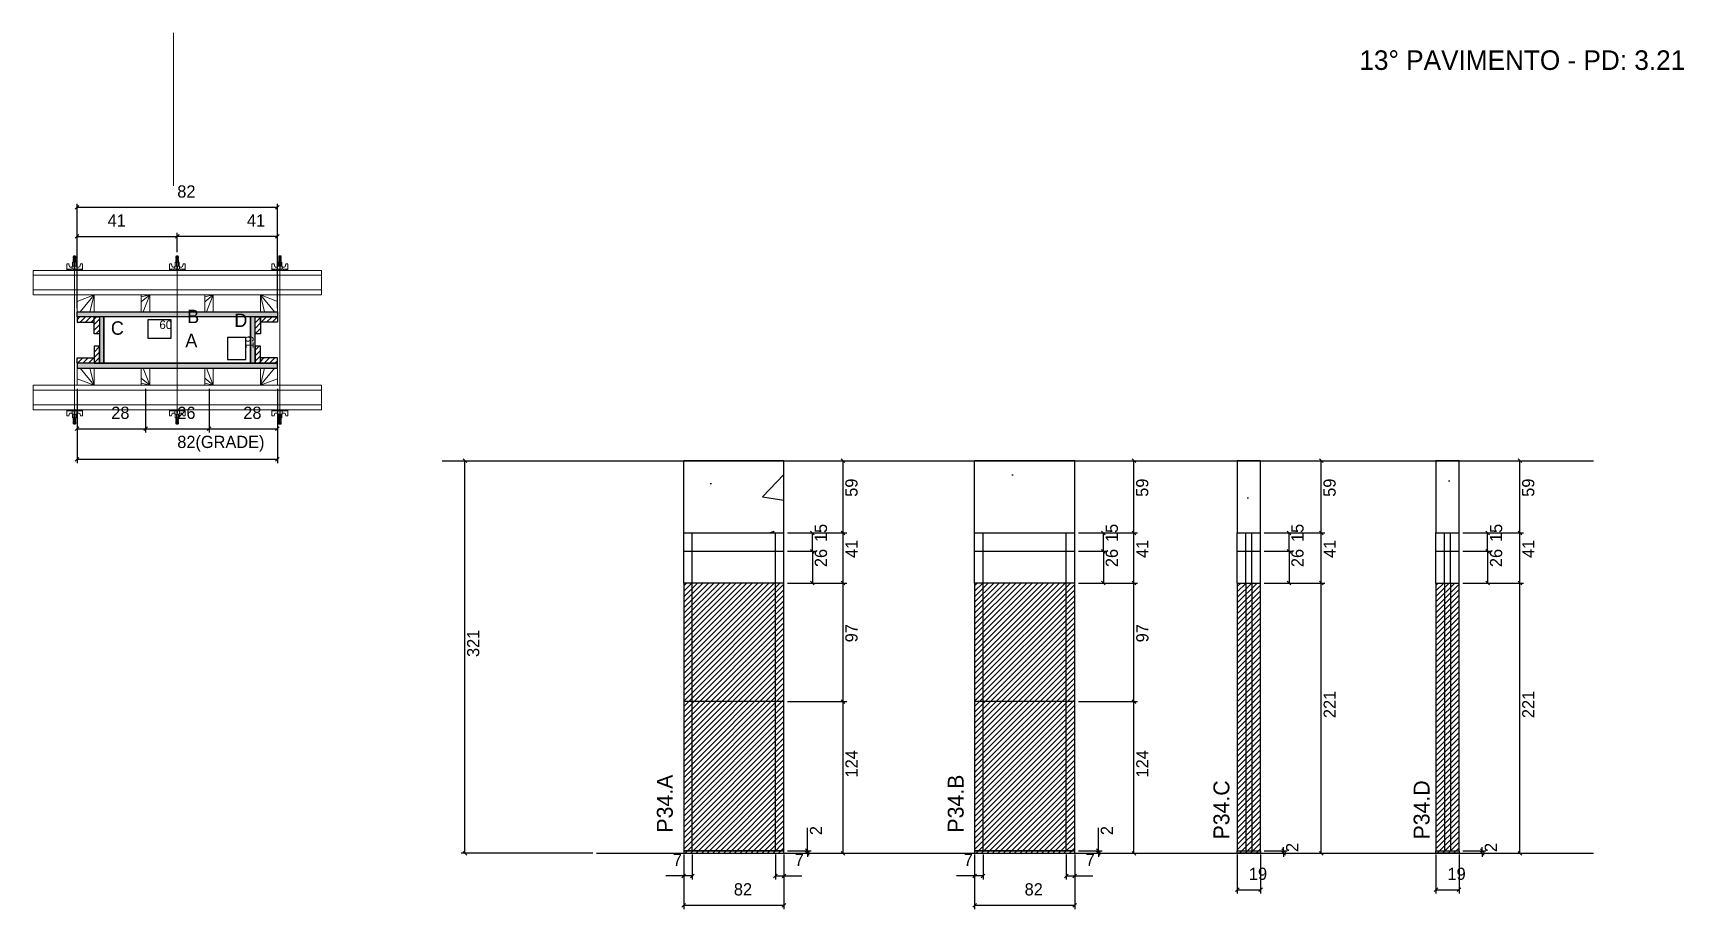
# Model space of a CAD drawing. Header units: metres. Extents: x 6081 to 7432, y 1805 to 2521.
import ezdxf

# ---------------------------------------------------------------- set-up
doc = ezdxf.new("R2010")
doc.units = ezdxf.units.M
for name, color, linetype in [('CHAPA', 7, 'Continuous'), ('COTA', 7, 'Continuous'), ('Hachura', 7, 'Continuous'), ('Madeira', 7, 'Continuous'), ('NIVEL 2° PAV.', 7, 'Continuous'), ('NOMENCLATURA', 7, 'Continuous'), ('Nível', 7, 'Continuous'), ('Painéis', 7, 'Continuous'), ('Perfil Metálico', 7, 'Continuous'), ('SARR_2.2x7', 7, 'Continuous'), ('SARRAFO', 7, 'Continuous'), ('Texto Seção', 7, 'Continuous'), ('TEXTO_GERAL', 7, 'Continuous')]:
    doc.layers.add(name, color=color, linetype=linetype)

msp = doc.modelspace()

# ---------------------------------------------------------------- hatches: boundary and pattern name
at = {"layer": 'COTA'}
h = msp.add_hatch(dxfattribs=at)
h.set_pattern_fill('AR-CONC')
h.paths.add_polyline_path([(6613.4, 2171.6), (6613.4, 2112.6), (6695.4, 2112.6), (6695.4, 2171.6), (6613.4, 2171.6)])
h = msp.add_hatch(dxfattribs=at)
h.set_pattern_fill('AR-CONC')
h.paths.add_polyline_path([(6851.3, 2171.6), (6851.3, 2112.6), (6933.3, 2112.6), (6933.3, 2171.6), (6851.3, 2171.6)])
h = msp.add_hatch(dxfattribs=at)
h.set_pattern_fill('AR-CONC')
h.paths.add_polyline_path([(7085.3, 2112.6), (7085.3, 2171.6), (7066.3, 2171.6), (7066.3, 2112.6), (7085.3, 2112.6)])
h = msp.add_hatch(dxfattribs=at)
h.set_pattern_fill('AR-CONC')
h.paths.add_polyline_path([(7247.8, 2112.6), (7247.8, 2171.6), (7228.8, 2171.6), (7228.8, 2112.6), (7247.8, 2112.6)])
at = {"layer": 'Hachura'}
h = msp.add_hatch(color=7, dxfattribs=at)
h.dxf.hatch_style = 1
h.paths.add_polyline_path([(6117, 2289.3), (6117, 2293.3), (6281, 2293.3), (6281, 2289.3), (6117, 2289.3)])
h = msp.add_hatch(color=7, dxfattribs=at)
h.dxf.hatch_style = 1
h.paths.add_polyline_path([(6117, 2289.3), (6117, 2293.3), (6281, 2293.3), (6281, 2289.3), (6117, 2289.3)])
h = msp.add_hatch(dxfattribs=at)
h.set_pattern_fill('ANSI31')
h.paths.add_polyline_path([(6131, 2289.3), (6131, 2284.9), (6117, 2284.9), (6117, 2289.3), (6131, 2289.3)])
h = msp.add_hatch(dxfattribs=at)
h.set_pattern_fill('ANSI31')
h.paths.add_polyline_path([(6135.4, 2289.3), (6131, 2289.3), (6131, 2275.3), (6135.4, 2275.3), (6135.4, 2289.3)])
h = msp.add_hatch(color=7, dxfattribs=at)
h.dxf.hatch_style = 1
h.paths.add_polyline_path([(6139, 2289.3), (6135.4, 2289.3), (6135.4, 2251.3), (6139, 2251.3), (6139, 2289.3)])
h = msp.add_hatch(color=7, dxfattribs=at)
h.dxf.hatch_style = 1
h.paths.add_polyline_path([(6139, 2289.3), (6135.4, 2289.3), (6135.4, 2251.3), (6139, 2251.3), (6139, 2289.3)])
h = msp.add_hatch(color=7, dxfattribs=at)
h.dxf.hatch_style = 1
h.paths.add_polyline_path([(6262.6, 2289.3), (6259, 2289.3), (6259, 2251.3), (6262.6, 2251.3), (6262.6, 2289.3)])
h = msp.add_hatch(color=7, dxfattribs=at)
h.dxf.hatch_style = 1
h.paths.add_polyline_path([(6262.6, 2289.3), (6259, 2289.3), (6259, 2251.3), (6262.6, 2251.3), (6262.6, 2289.3)])
h = msp.add_hatch(dxfattribs=at)
h.set_pattern_fill('ANSI31')
h.paths.add_polyline_path([(6267, 2289.3), (6262.6, 2289.3), (6262.6, 2275.3), (6267, 2275.3), (6267, 2289.3)])
h = msp.add_hatch(dxfattribs=at)
h.set_pattern_fill('ANSI31')
h.paths.add_polyline_path([(6267, 2289.3), (6267, 2284.9), (6281, 2284.9), (6281, 2289.3), (6267, 2289.3)])
h = msp.add_hatch(dxfattribs=at)
h.set_pattern_fill('ANSI31')
h.paths.add_polyline_path([(6135.4, 2251.3), (6131, 2251.3), (6131, 2265.3), (6135.4, 2265.3), (6135.4, 2251.3)])
h = msp.add_hatch(dxfattribs=at)
h.set_pattern_fill('ANSI31')
h.paths.add_polyline_path([(6267, 2251.3), (6262.6, 2251.3), (6262.6, 2265.3), (6267, 2265.3), (6267, 2251.3)])
h = msp.add_hatch(dxfattribs=at)
h.set_pattern_fill('ANSI31')
h.paths.add_polyline_path([(6131, 2251.3), (6131, 2255.7), (6117, 2255.7), (6117, 2251.3), (6131, 2251.3)])
h = msp.add_hatch(color=7, dxfattribs=at)
h.dxf.hatch_style = 1
h.paths.add_polyline_path([(6117, 2251.3), (6117, 2247.3), (6281, 2247.3), (6281, 2251.3), (6117, 2251.3)])
h = msp.add_hatch(color=7, dxfattribs=at)
h.dxf.hatch_style = 1
h.paths.add_polyline_path([(6117, 2251.3), (6117, 2247.3), (6281, 2247.3), (6281, 2251.3), (6117, 2251.3)])
h = msp.add_hatch(dxfattribs=at)
h.set_pattern_fill('ANSI31')
h.paths.add_polyline_path([(6267, 2251.3), (6267, 2255.7), (6281, 2255.7), (6281, 2251.3), (6267, 2251.3)])
h = msp.add_hatch(dxfattribs=at)
h.set_pattern_fill('ANSI31')
h.paths.add_polyline_path([(6695.4, 2071.6), (6613.4, 2071.6), (6613.4, 1850.6), (6695.4, 1850.6), (6695.4, 2071.6)])
h = msp.add_hatch(dxfattribs=at)
h.set_pattern_fill('ANSI31')
h.paths.add_polyline_path([(6933.3, 2071.6), (6851.3, 2071.6), (6851.3, 1850.6), (6933.3, 1850.6), (6933.3, 2071.6)])
h = msp.add_hatch(dxfattribs=at)
h.set_pattern_fill('ANSI31')
h.paths.add_polyline_path([(7085.3, 2071.6), (7066.3, 2071.6), (7066.3, 1850.6), (7085.3, 1850.6), (7085.3, 2071.6), (7085.3, 2071.6)])
h = msp.add_hatch(dxfattribs=at)
h.set_pattern_fill('ANSI31')
h.paths.add_polyline_path([(7247.8, 2071.6), (7228.8, 2071.6), (7228.8, 1850.6), (7247.8, 1850.6), (7247.8, 2071.6), (7247.8, 2071.6)])

# ---------------------------------------------------------------- linework, layer by layer
at = {"layer": 'CHAPA', "color": 1, "lineweight": 25}
for points in [[(6117, 2289.3), (6117, 2293.3), (6281, 2293.3), (6281, 2289.3)], [(6117, 2289.3), (6117, 2293.3), (6281, 2293.3), (6281, 2289.3)], [(6139, 2289.3), (6135.4, 2289.3), (6135.4, 2251.3), (6139, 2251.3)], [(6139, 2289.3), (6135.4, 2289.3), (6135.4, 2251.3), (6139, 2251.3)], [(6262.6, 2289.3), (6259, 2289.3), (6259, 2251.3), (6262.6, 2251.3)], [(6262.6, 2289.3), (6259, 2289.3), (6259, 2251.3), (6262.6, 2251.3)], [(6117, 2251.3), (6117, 2247.3), (6281, 2247.3), (6281, 2251.3)], [(6117, 2251.3), (6117, 2247.3), (6281, 2247.3), (6281, 2251.3)]]:
    msp.add_lwpolyline(points, close=True, dxfattribs=at)
at = {"layer": 'COTA', "color": 0, "lineweight": 25}
for p, q in [((6118.5, 2380.2), (6115.5, 2377.2)), ((6279.5, 2377.2), (6282.5, 2380.2)), ((6118.5, 2356.5), (6115.5, 2353.5)), ((6200.5, 2356.5), (6197.5, 2353.5)), ((6197.5, 2353.5), (6200.5, 2356.5)), ((6279.5, 2353.5), (6282.5, 2356.5)), ((6118.5, 2199.2), (6115.5, 2196.2)), ((6171.5, 2196.2), (6174.5, 2199.2)), ((6174.5, 2199.2), (6171.5, 2196.2)), ((6223.5, 2196.2), (6226.5, 2199.2)), ((6226.5, 2199.2), (6223.5, 2196.2)), ((6279.5, 2196.2), (6282.5, 2199.2)), ((6118.5, 2174.2), (6115.5, 2171.2)), ((6279.5, 2171.2), (6282.5, 2174.2)), ((6745.2, 2170.1), (6742.2, 2173.1)), ((6983.2, 2170.1), (6980.2, 2173.1)), ((7136.5, 2170.1), (7133.5, 2173.1)), ((7299, 2170.1), (7296, 2173.1)), ((6742.2, 2114.1), (6745.2, 2111.1)), ((6980.2, 2114.1), (6983.2, 2111.1)), ((7133.5, 2114.1), (7136.5, 2111.1)), ((7296, 2114.1), (7299, 2111.1)), ((6745.2, 2070.1), (6742.2, 2073.1)), ((6983.2, 2070.1), (6980.2, 2073.1)), ((7136.5, 2070.1), (7133.5, 2073.1)), ((7299, 2070.1), (7296, 2073.1)), ((6745.2, 1973.1), (6742.2, 1976.1)), ((6742.2, 1976.1), (6745.2, 1973.1)), ((6983.2, 1973.1), (6980.2, 1976.1)), ((6980.2, 1976.1), (6983.2, 1973.1)), ((6713.1, 1854.1), (6716.1, 1851.1)), ((6716.1, 1849.1), (6713.1, 1852.1)), ((6742.2, 1852.1), (6745.2, 1849.1)), ((6951.1, 1854.1), (6954.1, 1851.1)), ((6954.1, 1849.1), (6951.1, 1852.1)), ((6980.2, 1852.1), (6983.2, 1849.1)), ((7102.7, 1854.1), (7105.7, 1851.1)), ((7105.7, 1849.1), (7102.7, 1852.1)), ((7133.5, 1852.1), (7136.5, 1849.1)), ((7265.2, 1854.1), (7268.2, 1851.1)), ((7268.2, 1849.1), (7265.2, 1852.1)), ((7296, 1852.1), (7299, 1849.1)), ((6614.9, 1833.6), (6611.9, 1830.6)), ((6618.9, 1830.6), (6621.9, 1833.6)), ((6689.9, 1833.6), (6686.9, 1830.6)), ((6693.9, 1830.6), (6696.9, 1833.6)), ((6852.8, 1833.6), (6849.8, 1830.6)), ((6856.8, 1830.6), (6859.8, 1833.6)), ((6927.8, 1833.6), (6924.8, 1830.6)), ((6931.8, 1830.6), (6934.8, 1833.6)), ((7067.8, 1822.3), (7064.8, 1819.3)), ((7083.8, 1819.3), (7086.8, 1822.3)), ((7230.3, 1822.3), (7227.3, 1819.3)), ((7246.3, 1819.3), (7249.3, 1822.3)), ((6614.9, 1809.5), (6611.9, 1806.5)), ((6693.9, 1806.5), (6696.9, 1809.5)), ((6852.8, 1809.5), (6849.8, 1806.5)), ((6931.8, 1806.5), (6934.8, 1809.5))]:
    msp.add_line(p, q, dxfattribs=at)
at = {"layer": 'COTA', "color": 241, "lineweight": 25}
for p, q in [((6117, 2296.3), (6117, 2381.7)), ((6281, 2378.7), (6117, 2378.7)), ((6281, 2296.3), (6281, 2381.7)), ((6117, 2330.3), (6117, 2358)), ((6117, 2355), (6199, 2355)), ((6199, 2342.1), (6199, 2358)), ((6199, 2342.1), (6199, 2358)), ((6281, 2355), (6199, 2355)), ((6281, 2330.3), (6281, 2358)), ((6117, 2230.3), (6117, 2169.7)), ((6117, 2230.3), (6117, 2194.7)), ((6173, 2230.3), (6173, 2194.7)), ((6173, 2230.3), (6173, 2194.7)), ((6225, 2230.3), (6225, 2194.7)), ((6225, 2230.3), (6225, 2194.7)), ((6281, 2230.3), (6281, 2169.7)), ((6281, 2230.3), (6281, 2194.7)), ((6117, 2197.7), (6173, 2197.7)), ((6173, 2197.7), (6225, 2197.7)), ((6225, 2197.7), (6281, 2197.7)), ((6281, 2172.7), (6117, 2172.7)), ((6613.4, 2112.6), (6613.4, 2171.6)), ((6695.4, 2171.6), (6613.4, 2171.6)), ((6695.4, 2112.6), (6695.4, 2171.6)), ((6933.3, 2171.6), (6851.3, 2171.6)), ((6851.3, 2112.6), (6851.3, 2171.6)), ((6933.3, 2112.6), (6933.3, 2171.6))]:
    msp.add_line(p, q, dxfattribs=at)
at = {"layer": 'COTA', "color": 180, "lineweight": 25}
for p, q in [((6193.9, 2286.8), (6174.9, 2286.8)), ((6174.9, 2286.8), (6174.9, 2271.8)), ((6193.9, 2271.8), (6193.9, 2286.8)), ((6174.9, 2271.8), (6193.9, 2271.8)), ((6255, 2272.3), (6240, 2272.3)), ((6240, 2272.3), (6240, 2254.3)), ((6255, 2254.3), (6255, 2272.3)), ((6240, 2254.3), (6255, 2254.3))]:
    msp.add_line(p, q, dxfattribs=at)
at = {"layer": 'COTA', "color": 4, "lineweight": 25}
for p, q in [((6698.4, 2171.6), (6746.7, 2171.6)), ((6743.7, 2112.6), (6743.7, 2171.6)), ((6936.3, 2171.6), (6984.7, 2171.6)), ((6981.7, 2112.6), (6981.7, 2171.6)), ((7088.3, 2171.6), (7138, 2171.6)), ((7135, 2112.6), (7135, 2171.6)), ((7250.8, 2171.6), (7300.5, 2171.6)), ((7297.5, 2112.6), (7297.5, 2171.6)), ((6698.4, 2112.6), (6746.7, 2112.6)), ((6936.3, 2112.6), (6984.7, 2112.6)), ((7088.3, 2112.6), (7138, 2112.6)), ((7250.8, 2112.6), (7300.5, 2112.6)), ((6698.4, 2071.6), (6746.7, 2071.6)), ((6743.7, 1974.6), (6743.7, 2071.6)), ((6936.3, 2071.6), (6984.7, 2071.6)), ((6981.7, 1974.6), (6981.7, 2071.6)), ((7088.3, 2071.6), (7138, 2071.6)), ((7135, 1850.6), (7135, 2071.6)), ((7250.8, 2071.6), (7300.5, 2071.6)), ((7297.5, 1850.6), (7297.5, 2071.6)), ((6698.4, 1974.6), (6746.7, 1974.6)), ((6736.2, 1974.6), (6746.7, 1974.6)), ((6743.7, 1850.6), (6743.7, 1974.6)), ((6936.3, 1974.6), (6984.7, 1974.6)), ((6974.2, 1974.6), (6984.7, 1974.6)), ((6981.7, 1850.6), (6981.7, 1974.6)), ((6714.6, 1852.6), (6714.6, 1871.4)), ((6952.6, 1852.6), (6952.6, 1871.4)), ((6698.4, 1852.6), (6717.6, 1852.6)), ((6698.4, 1850.6), (6717.6, 1850.6)), ((6698.4, 1850.6), (6746.7, 1850.6)), ((6714.6, 1850.6), (6714.6, 1852.6)), ((6714.6, 1850.6), (6714.6, 1847.6)), ((6936.3, 1852.6), (6955.6, 1852.6)), ((6936.3, 1850.6), (6955.6, 1850.6)), ((6936.3, 1850.6), (6984.7, 1850.6)), ((6952.6, 1850.6), (6952.6, 1852.6)), ((6952.6, 1850.6), (6952.6, 1847.6)), ((7088.3, 1852.6), (7107.2, 1852.6)), ((7088.3, 1850.6), (7107.2, 1850.6)), ((7088.3, 1850.6), (7138, 1850.6)), ((7104.2, 1852.6), (7104.2, 1855.6)), ((7104.2, 1850.6), (7104.2, 1852.6)), ((7104.2, 1850.6), (7104.2, 1847.6)), ((7250.8, 1852.6), (7269.7, 1852.6)), ((7250.8, 1850.6), (7269.7, 1850.6)), ((7250.8, 1850.6), (7300.5, 1850.6)), ((7266.7, 1852.6), (7266.7, 1855.6)), ((7266.7, 1850.6), (7266.7, 1852.6)), ((7266.7, 1850.6), (7266.7, 1847.6)), ((6613.4, 1849.6), (6613.4, 1805)), ((6613.4, 1847.6), (6613.4, 1829.1)), ((6620.4, 1849.6), (6620.4, 1829.1)), ((6688.4, 1849.6), (6688.4, 1829.1)), ((6695.4, 1849.6), (6695.4, 1805)), ((6695.4, 1847.6), (6695.4, 1829.1)), ((6851.3, 1849.6), (6851.3, 1805)), ((6851.3, 1847.6), (6851.3, 1829.1)), ((6858.3, 1849.6), (6858.3, 1829.1)), ((6926.3, 1849.6), (6926.3, 1829.1)), ((6933.3, 1849.6), (6933.3, 1805)), ((6933.3, 1847.6), (6933.3, 1829.1)), ((7066.3, 1849.6), (7066.3, 1817.8)), ((7085.3, 1849.6), (7085.3, 1817.8)), ((7228.8, 1849.6), (7228.8, 1817.8)), ((7247.8, 1849.6), (7247.8, 1817.8)), ((6613.4, 1832.1), (6598.6, 1832.1)), ((6620.4, 1832.1), (6613.4, 1832.1)), ((6688.4, 1832.1), (6695.4, 1832.1)), ((6695.4, 1832.1), (6710.1, 1832.1)), ((6851.3, 1832.1), (6836.6, 1832.1)), ((6858.3, 1832.1), (6851.3, 1832.1)), ((6926.3, 1832.1), (6933.3, 1832.1)), ((6933.3, 1832.1), (6948, 1832.1)), ((7066.3, 1820.8), (7085.3, 1820.8)), ((7228.8, 1820.8), (7247.8, 1820.8)), ((6695.4, 1808), (6613.4, 1808)), ((6933.3, 1808), (6851.3, 1808))]:
    msp.add_line(p, q, dxfattribs=at)
at = {"layer": 'COTA', "color": 241, "lineweight": 25}
for points in [[(7085.3, 2112.6), (7085.3, 2171.6), (7066.3, 2171.6), (7066.3, 2112.6)], [(7247.8, 2112.6), (7247.8, 2171.6), (7228.8, 2171.6), (7228.8, 2112.6)]]:
    msp.add_lwpolyline(points, dxfattribs=at)
at = {"layer": 'Hachura', "color": 0, "lineweight": 9}
for p, q in [((6116, 2337.1), (6113.8, 2338.1)), ((6116, 2335.9), (6113.8, 2337)), ((6113.9, 2338.8), (6114.3, 2339.1)), ((6113.9, 2338.5), (6113.9, 2338.8)), ((6115.9, 2338.8), (6113.9, 2338.8)), ((6113.9, 2338.5), (6115.9, 2337.5)), ((6113.9, 2338.5), (6115.9, 2337.5)), ((6113.9, 2338.4), (6116, 2337.3)), ((6113.9, 2337.3), (6113.9, 2338)), ((6115.9, 2337), (6113.9, 2338)), ((6113.9, 2337.3), (6115.9, 2336.3)), ((6113.9, 2337.2), (6116, 2336.1)), ((6114.3, 2339.1), (6115.5, 2339.1)), ((6115.9, 2338.1), (6114.6, 2338.8)), ((6116, 2338.2), (6114.8, 2338.8)), ((6115.4, 2338.8), (6116, 2338.5)), ((6115.9, 2338.8), (6115.5, 2339.1)), ((6115.6, 2338.8), (6115.9, 2338.7)), ((6115.9, 2338.1), (6115.9, 2337.5)), ((6115.9, 2336.3), (6115.9, 2337)), ((6200, 2337.1), (6197.8, 2338.1)), ((6200, 2335.9), (6197.8, 2337)), ((6197.9, 2338.8), (6198.3, 2339.1)), ((6197.9, 2338.5), (6197.9, 2338.8)), ((6199.9, 2338.8), (6197.9, 2338.8)), ((6197.9, 2338.5), (6199.9, 2337.5)), ((6197.9, 2338.5), (6199.9, 2337.5)), ((6197.9, 2338.4), (6200, 2337.3)), ((6197.9, 2337.3), (6197.9, 2338)), ((6199.9, 2337), (6197.9, 2338)), ((6197.9, 2337.3), (6199.9, 2336.3)), ((6197.9, 2337.2), (6200, 2336.1)), ((6198.3, 2339.1), (6199.5, 2339.1)), ((6199.9, 2338.1), (6198.6, 2338.8)), ((6200, 2338.2), (6198.8, 2338.8)), ((6199.4, 2338.8), (6200, 2338.5)), ((6199.9, 2338.8), (6199.5, 2339.1)), ((6199.6, 2338.8), (6199.9, 2338.7)), ((6199.9, 2338.1), (6199.9, 2337.5)), ((6199.9, 2336.3), (6199.9, 2337)), ((6282.6, 2338.8), (6281.9, 2338.5)), ((6284.1, 2338.4), (6281.9, 2337.3)), ((6284.1, 2337.2), (6281.9, 2336.1)), ((6282, 2338.2), (6283.1, 2338.8)), ((6282, 2337.1), (6284.1, 2338.1)), ((6282, 2335.9), (6284.1, 2337)), ((6282.1, 2338.8), (6282.4, 2339.1)), ((6282.3, 2338.8), (6282.1, 2338.7)), ((6282.1, 2338.1), (6283.4, 2338.8)), ((6282.1, 2338.8), (6284, 2338.8)), ((6284, 2338.5), (6282.1, 2337.5)), ((6284, 2338.5), (6282.1, 2337.5)), ((6282.1, 2338.1), (6282.1, 2337.5)), ((6282.1, 2337), (6284, 2338)), ((6284, 2337.3), (6282.1, 2336.3)), ((6282.1, 2336.3), (6282.1, 2337)), ((6283.7, 2339.1), (6282.4, 2339.1)), ((6284, 2338.8), (6283.7, 2339.1)), ((6284, 2338.5), (6284, 2338.8)), ((6284, 2337.3), (6284, 2338)), ((6108.5, 2332.5), (6110.2, 2332.5)), ((6108.5, 2327.3), (6108.5, 2332.4)), ((6108.5, 2328.2), (6121.4, 2328.2)), ((6108.5, 2328.2), (6113.7, 2328.2)), ((6121.4, 2327.3), (6108.5, 2327.3)), ((6108.7, 2328.2), (6108.7, 2327.3)), ((6108.9, 2328.2), (6108.9, 2327.3)), ((6109.2, 2328.2), (6109.2, 2327.3)), ((6109.7, 2328.2), (6109.7, 2327.3)), ((6110.2, 2332.5), (6110.8, 2330.3)), ((6110.5, 2328.2), (6110.5, 2327.3)), ((6111.1, 2330), (6113, 2330)), ((6111.9, 2328.2), (6111.9, 2327.3)), ((6120.5, 2327.3), (6112.6, 2327.3)), ((6113, 2330.8), (6116.9, 2330.8)), ((6113, 2328.2), (6113, 2330.8)), ((6115, 2328.2), (6113, 2328.2)), ((6116.6, 2334), (6113.3, 2334)), ((6116.6, 2334), (6113.3, 2334)), ((6113.3, 2334), (6113.3, 2330.8)), ((6113.7, 2328.2), (6114.3, 2328.2)), ((6116, 2334.7), (6113.8, 2335.8)), ((6115.1, 2334), (6113.8, 2334.7)), ((6113.9, 2336.1), (6113.9, 2336.8)), ((6115.9, 2335.8), (6113.9, 2336.8)), ((6113.9, 2336.6), (6113.9, 2336.8)), ((6113.9, 2336.1), (6115.9, 2335.2)), ((6113.9, 2336.1), (6116, 2335)), ((6113.9, 2335), (6113.9, 2335.6)), ((6115.9, 2334.7), (6113.9, 2335.6)), ((6113.9, 2335), (6115.9, 2334)), ((6114.8, 2334), (6113.9, 2334.5)), ((6113.9, 2334), (6113.9, 2334.5)), ((6114, 2327.9), (6114, 2328.1)), ((6114, 2327.5), (6114, 2327.9)), ((6114.3, 2334), (6114.3, 2330.8)), ((6114.7, 2328.2), (6114.7, 2330.2)), ((6115, 2328.2), (6115, 2327.3)), ((6115.2, 2330.2), (6115.2, 2328.2)), ((6115.9, 2335.6), (6115.9, 2335.8)), ((6115.9, 2335.6), (6115.9, 2335.2)), ((6115.9, 2334.7), (6115.9, 2334)), ((6115.9, 2334), (6115.9, 2330.8)), ((6115.9, 2328.1), (6115.9, 2327.7)), ((6116.6, 2330.8), (6116.6, 2334)), ((6116.9, 2330.8), (6116.6, 2330.8)), ((6116.9, 2330.8), (6116.6, 2330.8)), ((6116.9, 2330.8), (6116.9, 2328.2)), ((6118.8, 2330), (6116.9, 2330)), ((6118, 2328.2), (6118, 2327.3)), ((6119.7, 2332.5), (6119.2, 2330.3)), ((6119.4, 2328.2), (6119.4, 2327.3)), ((6121.4, 2332.5), (6119.7, 2332.5)), ((6120.3, 2328.2), (6120.3, 2327.3)), ((6120.7, 2328.2), (6120.7, 2327.3)), ((6121.1, 2328.2), (6121.1, 2327.3)), ((6121.3, 2328.2), (6121.3, 2327.3)), ((6121.4, 2328.2), (6121.4, 2332.5)), ((6121.4, 2328.2), (6121.4, 2327.3)), ((6192.5, 2332.5), (6194.2, 2332.5)), ((6192.5, 2327.3), (6192.5, 2332.4)), ((6192.5, 2328.2), (6205.4, 2328.2)), ((6192.5, 2328.2), (6197.7, 2328.2)), ((6205.4, 2327.3), (6192.5, 2327.3)), ((6192.7, 2328.2), (6192.7, 2327.3)), ((6192.9, 2328.2), (6192.9, 2327.3)), ((6193.2, 2328.2), (6193.2, 2327.3)), ((6193.7, 2328.2), (6193.7, 2327.3)), ((6194.2, 2332.5), (6194.8, 2330.3)), ((6194.5, 2328.2), (6194.5, 2327.3)), ((6195.1, 2330), (6197, 2330)), ((6195.9, 2328.2), (6195.9, 2327.3)), ((6204.5, 2327.3), (6196.6, 2327.3)), ((6197, 2330.8), (6200.9, 2330.8)), ((6197, 2328.2), (6197, 2330.8)), ((6199, 2328.2), (6197, 2328.2)), ((6200.6, 2334), (6197.3, 2334)), ((6200.6, 2334), (6197.3, 2334)), ((6197.3, 2334), (6197.3, 2330.8)), ((6197.7, 2328.2), (6198.3, 2328.2)), ((6200, 2334.7), (6197.8, 2335.8)), ((6199.1, 2334), (6197.8, 2334.7)), ((6197.9, 2336.1), (6197.9, 2336.8)), ((6199.9, 2335.8), (6197.9, 2336.8)), ((6197.9, 2336.6), (6197.9, 2336.8)), ((6197.9, 2336.1), (6199.9, 2335.2)), ((6197.9, 2336.1), (6200, 2335)), ((6197.9, 2335), (6197.9, 2335.6)), ((6199.9, 2334.7), (6197.9, 2335.6)), ((6197.9, 2335), (6199.9, 2334)), ((6198.8, 2334), (6197.9, 2334.5)), ((6197.9, 2334), (6197.9, 2334.5)), ((6198, 2327.9), (6198, 2328.1)), ((6198, 2327.5), (6198, 2327.9)), ((6198.3, 2334), (6198.3, 2330.8)), ((6198.7, 2328.2), (6198.7, 2330.2)), ((6199, 2328.2), (6199, 2327.3)), ((6199.2, 2330.2), (6199.2, 2328.2)), ((6199.9, 2335.6), (6199.9, 2335.8)), ((6199.9, 2335.6), (6199.9, 2335.2)), ((6199.9, 2334.7), (6199.9, 2334)), ((6199.9, 2334), (6199.9, 2330.8)), ((6199.9, 2328.1), (6199.9, 2327.7)), ((6200.6, 2330.8), (6200.6, 2334)), ((6200.9, 2330.8), (6200.6, 2330.8)), ((6200.9, 2330.8), (6200.6, 2330.8)), ((6200.9, 2330.8), (6200.9, 2328.2)), ((6202.8, 2330), (6200.9, 2330)), ((6202, 2328.2), (6202, 2327.3)), ((6203.7, 2332.5), (6203.2, 2330.3)), ((6203.4, 2328.2), (6203.4, 2327.3)), ((6205.4, 2332.5), (6203.7, 2332.5)), ((6204.3, 2328.2), (6204.3, 2327.3)), ((6204.7, 2328.2), (6204.7, 2327.3)), ((6205.1, 2328.2), (6205.1, 2327.3)), ((6205.3, 2328.2), (6205.3, 2327.3)), ((6205.4, 2328.2), (6205.4, 2332.5)), ((6205.4, 2328.2), (6205.4, 2327.3)), ((6276.5, 2328.2), (6276.5, 2332.5)), ((6276.5, 2332.5), (6278.2, 2332.5)), ((6289.4, 2328.2), (6276.5, 2328.2)), ((6276.5, 2328.2), (6276.5, 2327.3)), ((6276.5, 2327.3), (6289.4, 2327.3)), ((6276.7, 2328.2), (6276.7, 2327.3)), ((6276.9, 2328.2), (6276.9, 2327.3)), ((6277.2, 2328.2), (6277.2, 2327.3)), ((6277.5, 2327.3), (6285.3, 2327.3)), ((6277.7, 2328.2), (6277.7, 2327.3)), ((6278.2, 2332.5), (6278.8, 2330.3)), ((6278.5, 2328.2), (6278.5, 2327.3)), ((6279.1, 2330), (6281, 2330)), ((6279.9, 2328.2), (6279.9, 2327.3)), ((6284.9, 2330.8), (6281, 2330.8)), ((6281, 2330.8), (6281, 2328.2)), ((6281, 2330.8), (6281.3, 2330.8)), ((6281, 2330.8), (6281.3, 2330.8)), ((6281.3, 2334), (6284.6, 2334)), ((6281.3, 2334), (6284.6, 2334)), ((6281.3, 2330.8), (6281.3, 2334)), ((6284.1, 2336.1), (6281.9, 2335)), ((6282, 2334.7), (6284.1, 2335.8)), ((6282, 2328.1), (6282, 2327.7)), ((6282.1, 2335.8), (6284, 2336.8)), ((6284, 2336.1), (6282.1, 2335.2)), ((6282.1, 2335.6), (6282.1, 2335.8)), ((6282.1, 2335.6), (6282.1, 2335.2)), ((6282.1, 2334.7), (6284, 2335.6)), ((6284, 2335), (6282.1, 2334)), ((6282.1, 2334.7), (6282.1, 2334)), ((6282.1, 2334), (6282.1, 2330.8)), ((6282.8, 2334), (6284.1, 2334.7)), ((6282.8, 2330.2), (6282.8, 2328.2)), ((6283, 2328.2), (6284.9, 2328.2)), ((6283, 2328.2), (6283, 2327.3)), ((6283.1, 2334), (6284, 2334.5)), ((6283.3, 2328.2), (6283.3, 2330.2)), ((6283.6, 2334), (6283.6, 2330.8)), ((6284.3, 2328.2), (6283.6, 2328.2)), ((6283.9, 2327.9), (6283.9, 2328.1)), ((6283.9, 2327.5), (6283.9, 2327.9)), ((6284, 2336.1), (6284, 2336.8)), ((6284, 2336.6), (6284, 2336.8)), ((6284, 2335), (6284, 2335.6)), ((6284, 2334), (6284, 2334.5)), ((6289.4, 2328.2), (6284.3, 2328.2)), ((6284.6, 2334), (6284.6, 2330.8)), ((6284.9, 2328.2), (6284.9, 2330.8)), ((6286.8, 2330), (6284.9, 2330)), ((6286, 2328.2), (6286, 2327.3)), ((6287.7, 2332.5), (6287.2, 2330.3)), ((6287.4, 2328.2), (6287.4, 2327.3)), ((6289.4, 2332.5), (6287.7, 2332.5)), ((6288.3, 2328.2), (6288.3, 2327.3)), ((6288.7, 2328.2), (6288.7, 2327.3)), ((6289.1, 2328.2), (6289.1, 2327.3)), ((6289.3, 2328.2), (6289.3, 2327.3)), ((6289.4, 2327.3), (6289.4, 2332.4)), ((6121.4, 2213.3), (6108.5, 2213.3)), ((6108.5, 2213.3), (6108.5, 2208.2)), ((6108.5, 2212.4), (6121.4, 2212.4)), ((6108.5, 2212.4), (6113.7, 2212.4)), ((6108.5, 2208.2), (6110.2, 2208.2)), ((6108.7, 2212.4), (6108.7, 2213.3)), ((6108.9, 2212.4), (6108.9, 2213.3)), ((6109.2, 2212.4), (6109.2, 2213.3)), ((6109.7, 2212.4), (6109.7, 2213.3)), ((6110.2, 2208.2), (6110.8, 2210.4)), ((6110.5, 2212.4), (6110.5, 2213.3)), ((6111.1, 2210.6), (6113, 2210.6)), ((6111.9, 2212.4), (6111.9, 2213.3)), ((6120.5, 2213.3), (6112.6, 2213.3)), ((6115, 2212.4), (6113, 2212.4)), ((6113, 2212.4), (6113, 2209.8)), ((6113, 2209.8), (6116.9, 2209.8)), ((6113.3, 2206.6), (6113.3, 2209.8)), ((6116.6, 2206.7), (6113.3, 2206.7)), ((6116.6, 2206.6), (6113.3, 2206.6)), ((6113.7, 2212.4), (6114.3, 2212.4)), ((6115.1, 2206.6), (6113.8, 2206)), ((6116, 2205.9), (6113.8, 2204.8)), ((6116, 2204.7), (6113.8, 2203.6)), ((6116, 2203.6), (6113.8, 2202.5)), ((6113.9, 2205.6), (6115.9, 2206.6)), ((6114.8, 2206.6), (6113.9, 2206.2)), ((6113.9, 2206.6), (6113.9, 2206.2)), ((6115.9, 2206), (6113.9, 2205)), ((6113.9, 2204.6), (6116, 2205.7)), ((6113.9, 2205.6), (6113.9, 2205)), ((6113.9, 2204.5), (6115.9, 2205.4)), ((6115.9, 2204.8), (6113.9, 2203.8)), ((6113.9, 2204.5), (6113.9, 2203.8)), ((6113.9, 2203.4), (6116, 2204.5)), ((6113.9, 2203.3), (6115.9, 2204.3)), ((6113.9, 2204), (6113.9, 2203.8)), ((6115.9, 2203.6), (6113.9, 2202.7)), ((6113.9, 2203.3), (6113.9, 2202.7)), ((6113.9, 2202.2), (6116, 2203.3)), ((6113.9, 2202.2), (6115.9, 2203.1)), ((6113.9, 2202.2), (6115.9, 2203.1)), ((6113.9, 2202.2), (6113.9, 2201.8)), ((6113.9, 2201.8), (6114.3, 2201.5)), ((6115.9, 2201.8), (6113.9, 2201.8)), ((6114, 2213.2), (6114, 2212.7)), ((6114, 2212.7), (6114, 2212.5)), ((6114.3, 2206.6), (6114.3, 2209.8)), ((6115.9, 2202.5), (6114.6, 2201.8)), ((6114.7, 2212.4), (6114.7, 2210.4)), ((6116, 2202.4), (6114.8, 2201.8)), ((6115, 2212.4), (6115, 2213.3)), ((6115.2, 2210.4), (6115.2, 2212.4)), ((6115.4, 2201.8), (6116, 2202.2)), ((6115.9, 2201.8), (6115.5, 2201.5)), ((6115.6, 2201.8), (6115.9, 2202)), ((6115.9, 2212.5), (6115.9, 2213)), ((6115.9, 2206.6), (6115.9, 2209.8)), ((6115.9, 2206), (6115.9, 2206.6)), ((6115.9, 2205), (6115.9, 2205.4)), ((6115.9, 2205), (6115.9, 2204.8)), ((6115.9, 2204.3), (6115.9, 2203.6)), ((6115.9, 2202.5), (6115.9, 2203.1)), ((6116.6, 2209.8), (6116.6, 2206.6)), ((6116.9, 2209.8), (6116.6, 2209.8)), ((6116.9, 2209.8), (6116.6, 2209.8)), ((6116.9, 2209.8), (6116.9, 2212.4)), ((6118.8, 2210.6), (6116.9, 2210.6)), ((6118, 2212.4), (6118, 2213.3)), ((6119.7, 2208.2), (6119.2, 2210.4)), ((6119.4, 2212.4), (6119.4, 2213.3)), ((6121.4, 2208.2), (6119.7, 2208.2)), ((6120.3, 2212.4), (6120.3, 2213.3)), ((6120.7, 2212.4), (6120.7, 2213.3)), ((6121.1, 2212.4), (6121.1, 2213.3)), ((6121.3, 2212.4), (6121.3, 2213.3)), ((6121.4, 2212.4), (6121.4, 2213.3)), ((6121.4, 2212.4), (6121.4, 2208.2)), ((6205.4, 2213.3), (6192.5, 2213.3)), ((6192.5, 2213.3), (6192.5, 2208.2)), ((6192.5, 2212.4), (6205.4, 2212.4)), ((6192.5, 2212.4), (6197.7, 2212.4)), ((6192.5, 2208.2), (6194.2, 2208.2)), ((6192.7, 2212.4), (6192.7, 2213.3)), ((6192.9, 2212.4), (6192.9, 2213.3)), ((6193.2, 2212.4), (6193.2, 2213.3)), ((6193.7, 2212.4), (6193.7, 2213.3)), ((6194.2, 2208.2), (6194.8, 2210.4)), ((6194.5, 2212.4), (6194.5, 2213.3)), ((6195.1, 2210.6), (6197, 2210.6)), ((6195.9, 2212.4), (6195.9, 2213.3)), ((6204.5, 2213.3), (6196.6, 2213.3)), ((6199, 2212.4), (6197, 2212.4)), ((6197, 2212.4), (6197, 2209.8)), ((6197, 2209.8), (6200.9, 2209.8)), ((6197.3, 2206.6), (6197.3, 2209.8)), ((6200.6, 2206.7), (6197.3, 2206.7)), ((6200.6, 2206.6), (6197.3, 2206.6)), ((6197.7, 2212.4), (6198.3, 2212.4)), ((6199.1, 2206.6), (6197.8, 2206)), ((6200, 2205.9), (6197.8, 2204.8)), ((6200, 2204.7), (6197.8, 2203.6)), ((6200, 2203.6), (6197.8, 2202.5)), ((6197.9, 2205.6), (6199.9, 2206.6)), ((6198.8, 2206.6), (6197.9, 2206.2)), ((6197.9, 2206.6), (6197.9, 2206.2)), ((6199.9, 2206), (6197.9, 2205)), ((6197.9, 2204.6), (6200, 2205.7)), ((6197.9, 2205.6), (6197.9, 2205)), ((6197.9, 2204.5), (6199.9, 2205.4)), ((6199.9, 2204.8), (6197.9, 2203.8)), ((6197.9, 2204.5), (6197.9, 2203.8)), ((6197.9, 2203.4), (6200, 2204.5)), ((6197.9, 2203.3), (6199.9, 2204.3)), ((6197.9, 2204), (6197.9, 2203.8)), ((6199.9, 2203.6), (6197.9, 2202.7)), ((6197.9, 2203.3), (6197.9, 2202.7)), ((6197.9, 2202.2), (6200, 2203.3)), ((6197.9, 2202.2), (6199.9, 2203.1)), ((6197.9, 2202.2), (6199.9, 2203.1)), ((6197.9, 2202.2), (6197.9, 2201.8)), ((6197.9, 2201.8), (6198.3, 2201.5)), ((6199.9, 2201.8), (6197.9, 2201.8)), ((6198, 2213.2), (6198, 2212.7)), ((6198, 2212.7), (6198, 2212.5)), ((6198.3, 2206.6), (6198.3, 2209.8)), ((6199.9, 2202.5), (6198.6, 2201.8)), ((6198.7, 2212.4), (6198.7, 2210.4)), ((6200, 2202.4), (6198.8, 2201.8)), ((6199, 2212.4), (6199, 2213.3)), ((6199.2, 2210.4), (6199.2, 2212.4)), ((6199.4, 2201.8), (6200, 2202.2)), ((6199.9, 2201.8), (6199.5, 2201.5)), ((6199.6, 2201.8), (6199.9, 2202)), ((6199.9, 2212.5), (6199.9, 2213)), ((6199.9, 2206.6), (6199.9, 2209.8)), ((6199.9, 2206), (6199.9, 2206.6)), ((6199.9, 2205), (6199.9, 2205.4)), ((6199.9, 2205), (6199.9, 2204.8)), ((6199.9, 2204.3), (6199.9, 2203.6)), ((6199.9, 2202.5), (6199.9, 2203.1)), ((6200.6, 2209.8), (6200.6, 2206.6)), ((6200.9, 2209.8), (6200.6, 2209.8)), ((6200.9, 2209.8), (6200.6, 2209.8)), ((6200.9, 2209.8), (6200.9, 2212.4)), ((6202.8, 2210.6), (6200.9, 2210.6)), ((6202, 2212.4), (6202, 2213.3)), ((6203.7, 2208.2), (6203.2, 2210.4)), ((6203.4, 2212.4), (6203.4, 2213.3)), ((6205.4, 2208.2), (6203.7, 2208.2)), ((6204.3, 2212.4), (6204.3, 2213.3)), ((6204.7, 2212.4), (6204.7, 2213.3)), ((6205.1, 2212.4), (6205.1, 2213.3)), ((6205.3, 2212.4), (6205.3, 2213.3)), ((6205.4, 2212.4), (6205.4, 2213.3)), ((6205.4, 2212.4), (6205.4, 2208.2)), ((6276.5, 2213.3), (6289.4, 2213.3)), ((6276.5, 2212.4), (6276.5, 2213.3)), ((6289.4, 2212.4), (6276.5, 2212.4)), ((6276.5, 2212.4), (6276.5, 2208.2)), ((6276.5, 2208.2), (6278.2, 2208.2)), ((6276.7, 2212.4), (6276.7, 2213.3)), ((6276.9, 2212.4), (6276.9, 2213.3)), ((6277.2, 2212.4), (6277.2, 2213.3)), ((6277.5, 2213.3), (6285.3, 2213.3)), ((6277.7, 2212.4), (6277.7, 2213.3)), ((6278.2, 2208.2), (6278.8, 2210.4)), ((6278.5, 2212.4), (6278.5, 2213.3)), ((6279.1, 2210.6), (6281, 2210.6)), ((6279.9, 2212.4), (6279.9, 2213.3)), ((6281, 2209.8), (6281, 2212.4)), ((6284.9, 2209.8), (6281, 2209.8)), ((6281, 2209.8), (6281.3, 2209.8)), ((6281, 2209.8), (6281.3, 2209.8)), ((6281.3, 2209.8), (6281.3, 2206.6)), ((6281.3, 2206.7), (6284.6, 2206.7)), ((6281.3, 2206.6), (6284.6, 2206.6)), ((6284.1, 2204.6), (6281.9, 2205.7)), ((6284.1, 2203.4), (6281.9, 2204.5)), ((6284.1, 2202.2), (6281.9, 2203.3)), ((6282.6, 2201.8), (6281.9, 2202.2)), ((6282, 2212.5), (6282, 2213)), ((6282, 2205.9), (6284.1, 2204.8)), ((6282, 2204.7), (6284.1, 2203.6)), ((6282, 2203.6), (6284.1, 2202.5)), ((6282, 2202.4), (6283.1, 2201.8)), ((6282.1, 2206.6), (6282.1, 2209.8)), ((6282.1, 2206), (6282.1, 2206.6)), ((6284, 2205.6), (6282.1, 2206.6)), ((6282.1, 2206), (6284, 2205)), ((6282.1, 2205), (6282.1, 2205.4)), ((6284, 2204.5), (6282.1, 2205.4)), ((6282.1, 2205), (6282.1, 2204.8)), ((6282.1, 2204.8), (6284, 2203.8)), ((6282.1, 2204.3), (6282.1, 2203.6)), ((6284, 2203.3), (6282.1, 2204.3)), ((6282.1, 2203.6), (6284, 2202.7)), ((6284, 2202.2), (6282.1, 2203.1)), ((6282.1, 2202.5), (6282.1, 2203.1)), ((6284, 2202.2), (6282.1, 2203.1)), ((6282.1, 2202.5), (6283.4, 2201.8)), ((6282.3, 2201.8), (6282.1, 2202)), ((6282.1, 2201.8), (6282.4, 2201.5)), ((6282.1, 2201.8), (6284, 2201.8)), ((6282.8, 2210.4), (6282.8, 2212.4)), ((6282.8, 2206.6), (6284.1, 2206)), ((6283, 2212.4), (6283, 2213.3)), ((6283, 2212.4), (6284.9, 2212.4)), ((6283.1, 2206.6), (6284, 2206.2)), ((6283.3, 2212.4), (6283.3, 2210.4)), ((6284.3, 2212.4), (6283.6, 2212.4)), ((6283.6, 2206.6), (6283.6, 2209.8)), ((6284, 2201.8), (6283.7, 2201.5)), ((6283.9, 2213.2), (6283.9, 2212.7)), ((6283.9, 2212.7), (6283.9, 2212.5)), ((6284, 2206.6), (6284, 2206.2)), ((6284, 2205.6), (6284, 2205)), ((6284, 2204.5), (6284, 2203.8)), ((6284, 2204), (6284, 2203.8)), ((6284, 2203.3), (6284, 2202.7)), ((6284, 2202.2), (6284, 2201.8)), ((6289.4, 2212.4), (6284.3, 2212.4)), ((6284.6, 2206.6), (6284.6, 2209.8)), ((6284.9, 2212.4), (6284.9, 2209.8)), ((6286.8, 2210.6), (6284.9, 2210.6)), ((6286, 2212.4), (6286, 2213.3)), ((6287.7, 2208.2), (6287.2, 2210.4)), ((6287.4, 2212.4), (6287.4, 2213.3)), ((6289.4, 2208.2), (6287.7, 2208.2)), ((6288.3, 2212.4), (6288.3, 2213.3)), ((6288.7, 2212.4), (6288.7, 2213.3)), ((6289.1, 2212.4), (6289.1, 2213.3)), ((6289.3, 2212.4), (6289.3, 2213.3)), ((6289.4, 2213.3), (6289.4, 2208.2)), ((6114.3, 2201.5), (6115.5, 2201.5)), ((6198.3, 2201.5), (6199.5, 2201.5)), ((6283.7, 2201.5), (6282.4, 2201.5))]:
    msp.add_line(p, q, dxfattribs=at)
at = {"layer": 'Hachura', "color": 251, "lineweight": 9}
for p, q in [((6115, 2338.1), (6115, 2206.3)), ((6199, 2338.1), (6199, 2206.3)), ((6283, 2338.1), (6283, 2206.3))]:
    msp.add_line(p, q, dxfattribs=at)
at = {"layer": 'Madeira', "color": 126, "lineweight": 18}
for p, q in [((6131, 2307.3), (6117, 2301.9)), ((6131, 2307.3), (6119.5, 2293.3)), ((6131, 2307.3), (6127.5, 2293.3)), ((6176.5, 2307.3), (6169.5, 2301.6)), ((6176.5, 2307.3), (6169.5, 2305.6)), ((6176.5, 2307.3), (6171, 2293.3)), ((6228.5, 2307.3), (6221.5, 2301.6)), ((6228.5, 2307.3), (6221.5, 2305.6)), ((6228.5, 2307.3), (6223, 2293.3)), ((6267, 2307.3), (6278.5, 2293.3)), ((6267, 2307.3), (6270.5, 2293.3)), ((6267, 2307.3), (6281, 2301.9)), ((6131, 2233.3), (6119.5, 2247.3)), ((6131, 2233.3), (6127.5, 2247.3)), ((6176.5, 2233.3), (6171, 2247.3)), ((6228.5, 2233.3), (6223, 2247.3)), ((6267, 2233.3), (6278.5, 2247.3)), ((6267, 2233.3), (6270.5, 2247.3)), ((6131, 2233.3), (6117, 2238.7)), ((6176.5, 2233.3), (6169.5, 2239.1)), ((6176.5, 2233.3), (6169.5, 2235)), ((6228.5, 2233.3), (6221.5, 2239.1)), ((6228.5, 2233.3), (6221.5, 2235)), ((6267, 2233.3), (6281, 2238.7))]:
    msp.add_line(p, q, dxfattribs=at)
for points in [[(6281, 2307.3), (6281, 2293.3), (6117, 2293.3), (6117, 2307.3)], [(6131, 2307.3), (6131, 2293.3), (6117, 2293.3), (6117, 2307.3)], [(6176.5, 2307.3), (6169.5, 2307.3), (6169.5, 2293.3), (6176.5, 2293.3)], [(6228.5, 2307.3), (6221.5, 2307.3), (6221.5, 2293.3), (6228.5, 2293.3)], [(6267, 2307.3), (6267, 2293.3), (6281, 2293.3), (6281, 2307.3)], [(6281, 2233.3), (6281, 2247.3), (6117, 2247.3), (6117, 2233.3)], [(6131, 2233.3), (6131, 2247.3), (6117, 2247.3), (6117, 2233.3)], [(6176.5, 2233.3), (6169.5, 2233.3), (6169.5, 2247.3), (6176.5, 2247.3)], [(6228.5, 2233.3), (6221.5, 2233.3), (6221.5, 2247.3), (6228.5, 2247.3)], [(6267, 2233.3), (6267, 2247.3), (6281, 2247.3), (6281, 2233.3)]]:
    msp.add_lwpolyline(points, close=True, dxfattribs=at)
at = {"layer": 'NIVEL 2° PAV.', "color": 4, "lineweight": 25}
for p, q in [((6431.2, 2171.6), (6437.4, 2171.6)), ((6434.4, 1850.6), (6434.4, 2171.6)), ((6538.9, 1850.6), (6431.4, 1850.6))]:
    msp.add_line(p, q, dxfattribs=at)
at = {"layer": 'NIVEL 2° PAV.', "color": 0, "lineweight": 25}
for p, q in [((6435.9, 2170.1), (6432.9, 2173.1)), ((6432.9, 1852.1), (6435.9, 1849.1))]:
    msp.add_line(p, q, dxfattribs=at)
at = {"layer": 'Nível', "color": 4, "lineweight": 25}
for p, q in [((6415.7, 2171.6), (7357.7, 2171.6)), ((6541.9, 1850.6), (7357.7, 1850.6))]:
    msp.add_line(p, q, dxfattribs=at)
at = {"layer": 'Painéis', "color": 200, "lineweight": 25}
for p, q in [((6613.4, 2112.6), (6695.4, 2112.6)), ((6613.4, 2071.6), (6613.4, 2112.6)), ((6695.4, 2071.6), (6695.4, 2112.6)), ((6851.3, 2112.6), (6933.3, 2112.6)), ((6851.3, 2071.6), (6851.3, 2112.6)), ((6933.3, 2071.6), (6933.3, 2112.6)), ((7066.3, 2112.6), (7085.3, 2112.6)), ((7066.3, 2071.6), (7066.3, 2112.6)), ((7085.3, 2071.6), (7085.3, 2112.6)), ((7228.8, 2112.6), (7247.8, 2112.6)), ((7228.8, 2071.6), (7228.8, 2112.6)), ((7247.8, 2071.6), (7247.8, 2112.6)), ((6613.4, 2097.6), (6695.4, 2097.6)), ((6620.4, 2097.6), (6695.4, 2097.6)), ((6851.3, 2097.6), (6933.3, 2097.6)), ((7066.3, 2097.6), (7085.3, 2097.6)), ((7228.8, 2097.6), (7247.8, 2097.6)), ((6613.4, 2071.6), (6613.4, 1974.6)), ((6695.4, 2071.6), (6613.4, 2071.6)), ((6695.4, 1974.6), (6695.4, 2071.6)), ((6851.3, 2071.6), (6851.3, 1974.6)), ((6933.3, 2071.6), (6851.3, 2071.6)), ((6933.3, 1974.6), (6933.3, 2071.6)), ((7066.3, 2071.6), (7066.3, 1852.6)), ((7066.3, 2071.6), (7085.3, 2071.6)), ((7085.3, 1852.6), (7085.3, 2071.6)), ((7228.8, 2071.6), (7228.8, 1852.6)), ((7228.8, 2071.6), (7247.8, 2071.6)), ((7247.8, 1852.6), (7247.8, 2071.6)), ((6613.4, 1974.6), (6613.4, 1850.6)), ((6695.4, 1974.6), (6613.4, 1974.6)), ((6695.4, 1850.6), (6695.4, 1974.6)), ((6851.3, 1974.6), (6851.3, 1850.6)), ((6933.3, 1974.6), (6851.3, 1974.6)), ((6933.3, 1850.6), (6933.3, 1974.6)), ((6613.4, 1852.6), (6695.4, 1852.6)), ((6851.3, 1852.6), (6933.3, 1852.6)), ((7066.3, 1852.6), (7085.3, 1852.6)), ((7228.8, 1852.6), (7247.8, 1852.6))]:
    msp.add_line(p, q, dxfattribs=at)
at = {"layer": 'Painéis', "color": 4, "lineweight": 25}
for p, q in [((6698.4, 2112.6), (6746.7, 2112.6)), ((6698.4, 2112.6), (6721.7, 2112.6)), ((6698.4, 2112.6), (6721.7, 2112.6)), ((6718.7, 2097.6), (6718.7, 2112.6)), ((6718.7, 2097.6), (6718.7, 2112.6)), ((6743.7, 2071.6), (6743.7, 2112.6)), ((6936.3, 2112.6), (6984.7, 2112.6)), ((6936.3, 2112.6), (6959.7, 2112.6)), ((6956.7, 2097.6), (6956.7, 2112.6)), ((6981.7, 2071.6), (6981.7, 2112.6)), ((7088.3, 2112.6), (7138, 2112.6)), ((7088.3, 2112.6), (7111.6, 2112.6)), ((7108.6, 2097.6), (7108.6, 2112.6)), ((7135, 2071.6), (7135, 2112.6)), ((7250.8, 2112.6), (7300.5, 2112.6)), ((7250.8, 2112.6), (7274.1, 2112.6)), ((7271.1, 2097.6), (7271.1, 2112.6)), ((7297.5, 2071.6), (7297.5, 2112.6)), ((6698.4, 2097.6), (6721.7, 2097.6)), ((6698.4, 2097.6), (6721.7, 2097.6)), ((6698.4, 2097.6), (6721.7, 2097.6)), ((6698.4, 2097.6), (6721.7, 2097.6)), ((6718.7, 2097.6), (6718.7, 2071.6)), ((6718.7, 2097.6), (6718.7, 2071.6)), ((6936.3, 2097.6), (6959.7, 2097.6)), ((6936.3, 2097.6), (6959.7, 2097.6)), ((6956.7, 2097.6), (6956.7, 2071.6)), ((7088.3, 2097.6), (7111.6, 2097.6)), ((7088.3, 2097.6), (7111.6, 2097.6)), ((7108.6, 2097.6), (7108.6, 2071.6)), ((7250.8, 2097.6), (7274.1, 2097.6)), ((7250.8, 2097.6), (7274.1, 2097.6)), ((7271.1, 2097.6), (7271.1, 2071.6)), ((6698.4, 2071.6), (6746.7, 2071.6)), ((6698.4, 2071.6), (6721.7, 2071.6)), ((6698.4, 2071.6), (6721.7, 2071.6)), ((6936.3, 2071.6), (6984.7, 2071.6)), ((6936.3, 2071.6), (6959.7, 2071.6)), ((7088.3, 2071.6), (7138, 2071.6)), ((7088.3, 2071.6), (7111.6, 2071.6)), ((7250.8, 2071.6), (7300.5, 2071.6)), ((7250.8, 2071.6), (7274.1, 2071.6))]:
    msp.add_line(p, q, dxfattribs=at)
at = {"layer": 'Painéis', "color": 0, "lineweight": 25}
for p, q in [((6720.2, 2111.1), (6717.2, 2114.1)), ((6720.2, 2111.1), (6717.2, 2114.1)), ((6745.2, 2111.1), (6742.2, 2114.1)), ((6958.2, 2111.1), (6955.2, 2114.1)), ((6983.2, 2111.1), (6980.2, 2114.1)), ((7110.1, 2111.1), (7107.1, 2114.1)), ((7136.5, 2111.1), (7133.5, 2114.1)), ((7272.6, 2111.1), (7269.6, 2114.1)), ((7299, 2111.1), (7296, 2114.1)), ((6720.2, 2096.1), (6717.2, 2099.1)), ((6717.2, 2099.1), (6720.2, 2096.1)), ((6720.2, 2096.1), (6717.2, 2099.1)), ((6717.2, 2099.1), (6720.2, 2096.1)), ((6958.2, 2096.1), (6955.2, 2099.1)), ((6955.2, 2099.1), (6958.2, 2096.1)), ((7110.1, 2096.1), (7107.1, 2099.1)), ((7107.1, 2099.1), (7110.1, 2096.1)), ((7272.6, 2096.1), (7269.6, 2099.1)), ((7269.6, 2099.1), (7272.6, 2096.1)), ((6717.2, 2073.1), (6720.2, 2070.1)), ((6717.2, 2073.1), (6720.2, 2070.1)), ((6742.2, 2073.1), (6745.2, 2070.1)), ((6955.2, 2073.1), (6958.2, 2070.1)), ((6980.2, 2073.1), (6983.2, 2070.1)), ((7107.1, 2073.1), (7110.1, 2070.1)), ((7133.5, 2073.1), (7136.5, 2070.1)), ((7269.6, 2073.1), (7272.6, 2070.1)), ((7296, 2073.1), (7299, 2070.1))]:
    msp.add_line(p, q, dxfattribs=at)
at = {"layer": 'Painéis', "color": 200, "lineweight": 25}
for points in [[(6259, 2251.3), (6259, 2289.3), (6139, 2289.3), (6139, 2251.3)], [(6695.4, 1852.6), (6613.4, 1852.6), (6613.4, 1850.6), (6695.4, 1850.6)], [(6933.3, 1852.6), (6851.3, 1852.6), (6851.3, 1850.6), (6933.3, 1850.6)], [(7066.3, 1852.6), (7085.3, 1852.6), (7085.3, 1850.6), (7066.3, 1850.6)], [(7228.8, 1852.6), (7247.8, 1852.6), (7247.8, 1850.6), (7228.8, 1850.6)]]:
    msp.add_lwpolyline(points, close=True, dxfattribs=at)
at = {"layer": 'Perfil Metálico', "color": 224, "lineweight": 18}
for points in [[(6081, 2327.3), (6081, 2307.3), (6317, 2307.3), (6317, 2327.3)], [(6317, 2311.3), (6317, 2323.3), (6081, 2323.3), (6081, 2311.3)], [(6081, 2213.3), (6081, 2233.3), (6317, 2233.3), (6317, 2213.3)], [(6317, 2229.3), (6317, 2217.3), (6081, 2217.3), (6081, 2229.3)]]:
    msp.add_lwpolyline(points, close=True, dxfattribs=at)
at = {"layer": 'SARR_2.2x7', "color": 40, "lineweight": 25}
for p, q in [((6620.4, 2071.6), (6620.4, 2112.6)), ((6688.4, 2071.6), (6688.4, 2112.6)), ((6858.3, 2071.6), (6858.3, 2112.6)), ((6926.3, 2071.6), (6926.3, 2112.6)), ((7073.3, 2071.6), (7073.3, 2112.6)), ((7078.2, 2071.6), (7078.2, 2112.6)), ((7235.7, 2071.6), (7235.7, 2112.6)), ((7240.7, 2071.6), (7240.7, 2112.6)), ((6620.4, 1974.6), (6620.4, 2071.6)), ((6688.4, 1974.6), (6688.4, 2071.6)), ((6858.3, 1974.6), (6858.3, 2071.6)), ((6926.3, 1974.6), (6926.3, 2071.6)), ((7073.3, 2071.6), (7073.3, 1852.6)), ((7078.3, 2071.6), (7078.3, 1852.6)), ((7235.8, 2071.6), (7235.8, 1852.6)), ((7240.8, 2071.6), (7240.8, 1852.6)), ((6620.4, 1852.6), (6620.4, 1974.6)), ((6688.4, 1852.6), (6688.4, 1974.6)), ((6858.3, 1852.6), (6858.3, 1974.6)), ((6926.3, 1852.6), (6926.3, 1974.6))]:
    msp.add_line(p, q, dxfattribs=at)
at = {"layer": 'SARRAFO', "color": 251, "lineweight": 25}
for points in [[(6117, 2284.9), (6131, 2284.9), (6131, 2289.3), (6117, 2289.3)], [(6131, 2275.3), (6131, 2289.3), (6135.4, 2289.3), (6135.4, 2275.3)], [(6262.6, 2275.3), (6262.6, 2289.3), (6267, 2289.3), (6267, 2275.3)], [(6281, 2284.9), (6267, 2284.9), (6267, 2289.3), (6281, 2289.3)], [(6131, 2265.3), (6131, 2251.3), (6135.4, 2251.3), (6135.4, 2265.3)], [(6262.6, 2265.3), (6262.6, 2251.3), (6267, 2251.3), (6267, 2265.3)], [(6117, 2255.7), (6131, 2255.7), (6131, 2251.3), (6117, 2251.3)], [(6281, 2255.7), (6267, 2255.7), (6267, 2251.3), (6281, 2251.3)]]:
    msp.add_lwpolyline(points, close=True, dxfattribs=at)
at = {"layer": 'Texto Seção', "color": 252, "lineweight": 15}
msp.add_line((6196, 2396.4), (6196, 2521.4), dxfattribs=at)

# ---------------------------------------------------------------- texts
at = {"layer": 'COTA', "color": 241, "lineweight": 25}
for s, p in [('82', (6199, 2386.8)), ('41', (6142, 2363.1)), ('41', (6256, 2363.1)), ('28', (6145, 2205.8)), ('26', (6199, 2205.8)), ('28', (6253, 2205.8)), ('82(GRADE)', (6199, 2182))]:
    msp.add_text(s, height=10, dxfattribs=at).set_placement(p)
at = {"layer": 'COTA', "color": 1, "lineweight": 25}
msp.add_text('60', height=7, dxfattribs=at).set_placement((6184.4, 2279.3))
msp.add_text('19', height=7, rotation=90, dxfattribs=at).set_placement((6261.5, 2263.3))
at = {"layer": 'COTA', "color": 240, "lineweight": 25}
for s, p in [('59', (6755.6, 2142.1)), ('59', (6993.5, 2142.1)), ('59', (7146.8, 2142.1)), ('59', (7309.3, 2142.1)), ('97', (6755.6, 2023.1)), ('97', (6993.6, 2023.1)), ('221', (7146.9, 1961.1)), ('221', (7309.4, 1961.1)), ('124', (6755.7, 1912.6)), ('124', (6993.6, 1912.6)), ('2', (6726.6, 1865.4)), ('2', (6964.6, 1865.4)), ('2', (7116.2, 1851.6)), ('2', (7278.7, 1851.6))]:
    msp.add_text(s, height=10, rotation=90, dxfattribs=at).set_placement(p)
for s, p in [('7', (6604.5, 1840.2)), ('7', (6704.2, 1840.2)), ('7', (6842.5, 1840.2)), ('7', (6942.2, 1840.2)), ('19', (7075.8, 1828.8)), ('19', (7238.3, 1828.8)), ('82', (6654.4, 1816.1)), ('82', (6892.3, 1816.1))]:
    msp.add_text(s, height=10, dxfattribs=at).set_placement(p)
at = {"layer": 'NIVEL 2° PAV.', "color": 240, "lineweight": 25}
msp.add_text('321', height=10, rotation=90, dxfattribs=at).set_placement((6446.1, 2011.1))
at = {"layer": 'NOMENCLATURA', "color": 2, "lineweight": 25}
msp.add_text('13° PAVIMENTO - PD: 3.21', height=16, dxfattribs=at).set_placement((7166.2, 2491.2))
at = {"layer": 'Painéis', "color": 240, "lineweight": 25}
for s, p in [('15', (6730.6, 2105.1)), ('15', (6730.6, 2105.1)), ('15', (6968.6, 2105.1)), ('15', (7120.5, 2105.1)), ('15', (7283, 2105.1)), ('26', (6730.6, 2084.6)), ('26', (6730.6, 2084.6)), ('41', (6755.7, 2092.1)), ('26', (6968.6, 2084.6)), ('41', (6993.6, 2092.1)), ('26', (7120.5, 2084.6)), ('41', (7146.9, 2092.1)), ('26', (7283, 2084.6)), ('41', (7309.4, 2092.1))]:
    msp.add_text(s, height=10, rotation=90, dxfattribs=at).set_placement(p)
at = {"layer": 'Texto Seção', "color": 7, "lineweight": 15}
for s, p in [('P34.A', (6604.4, 1867.5)), ('P34.B', (6842.4, 1867.5)), ('P34.C', (7059.8, 1861.9)), ('P34.D', (7223.6, 1861.9))]:
    msp.add_text(s, height=13, rotation=90, dxfattribs=at).set_placement(p)
at = {"layer": 'TEXTO_GERAL', "color": 7, "lineweight": 25}
for s, p in [('C', (6144.7, 2274.6)), ('B', (6207.1, 2284.1)), ('D', (6245.7, 2281)), ('A', (6205.6, 2264.4))]:
    msp.add_text(s, height=11, dxfattribs=at).set_placement(p)

doc.saveas('drawing.dxf')
